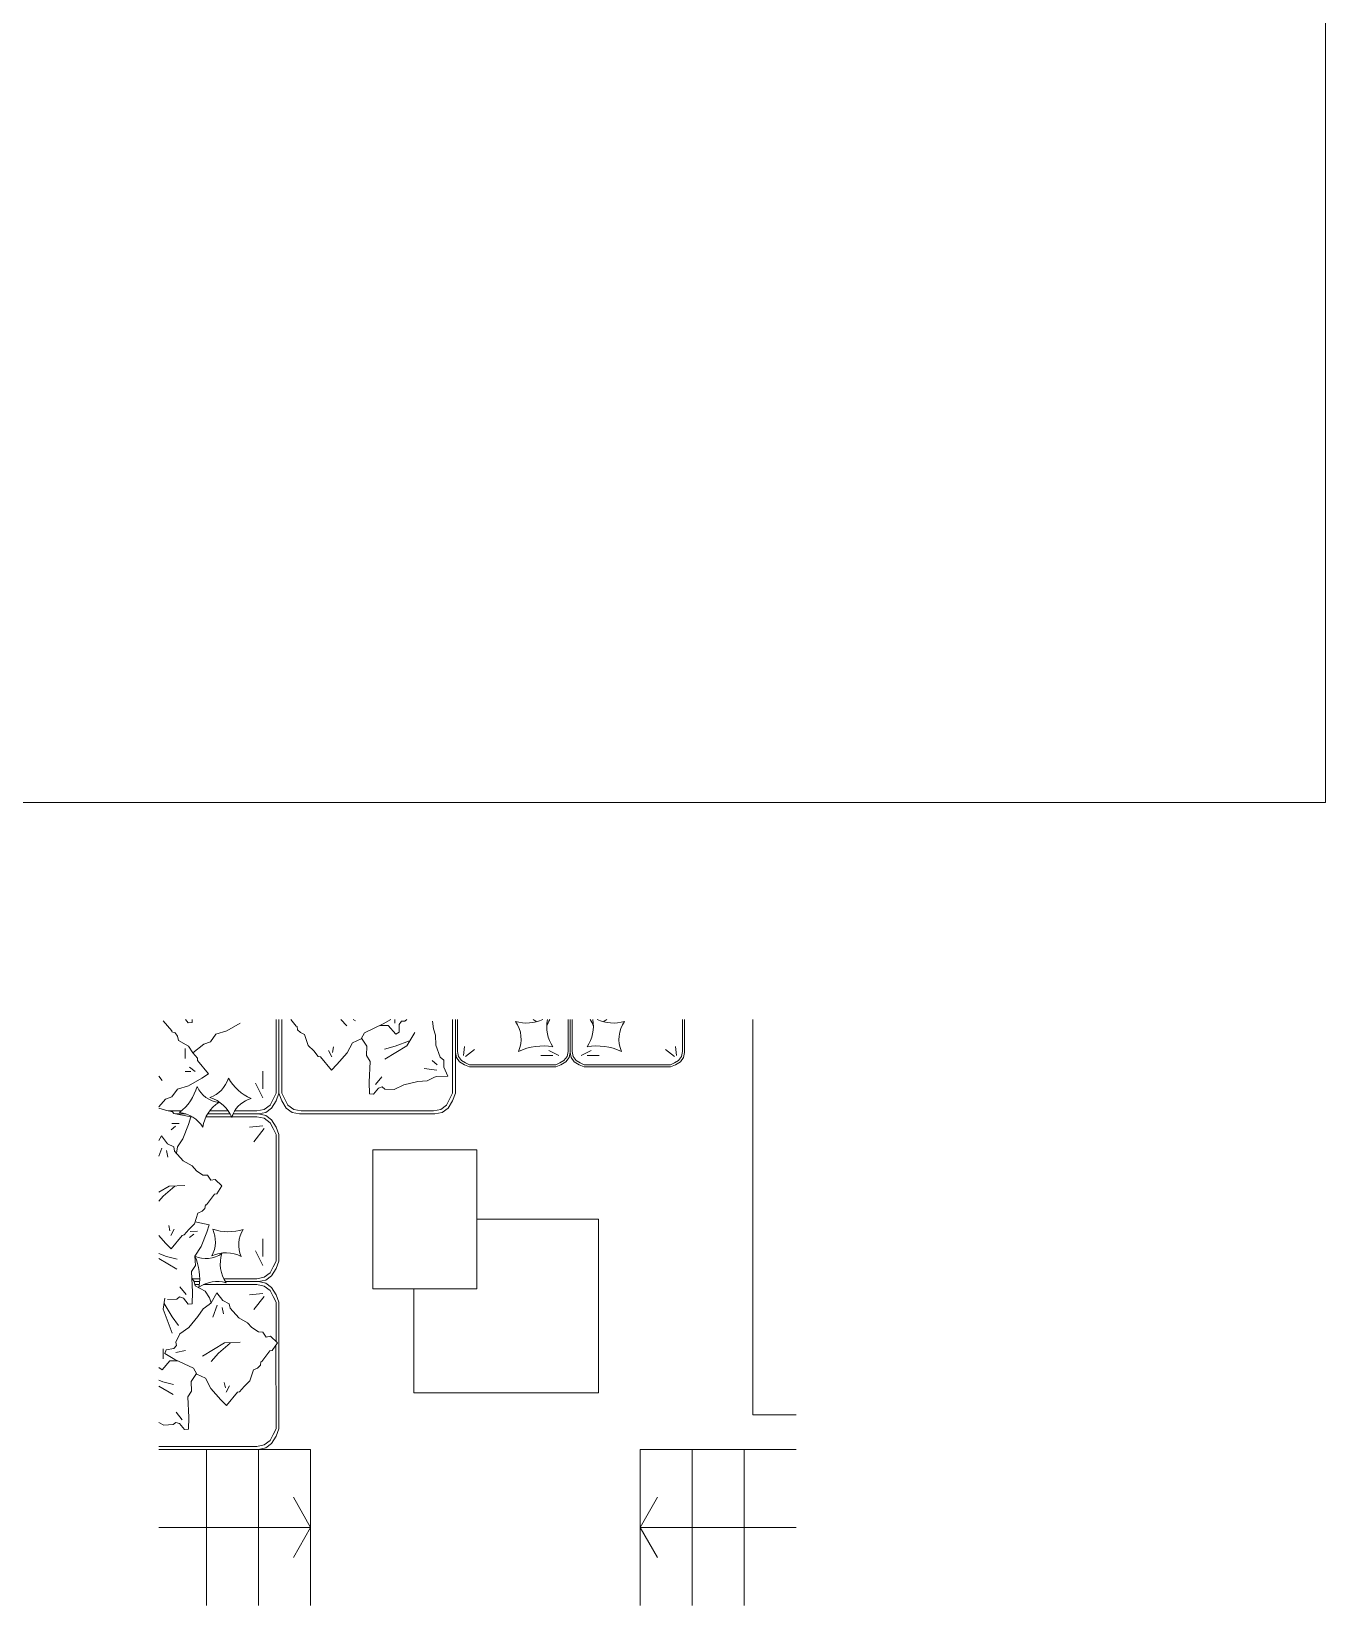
# Model space of a CAD drawing. Header units: millimetres. Extents: x 19901 to 56688, y 13732 to 29551.
# Drawn here: x 27506 to 28252, y 19085 to 19992 of the extents above; entities that cross this region are included whole.
import ezdxf

# ---------------------------------------------------------------- set-up
doc = ezdxf.new("R2010")
doc.units = ezdxf.units.MM
doc.layers.get('0').update_dxf_attribs({"lineweight": 18})
doc.layers.add('A-FURN', color=9, linetype='Continuous', lineweight=13)
doc.layers.add('PROIEZIONI', color=145, linetype='Continuous', lineweight=13)

msp = doc.modelspace()

# ---------------------------------------------------------------- linework, layer by layer
at = {"color": 1}
for p, q in [((27667.01, 19175.15), (27579.51, 19175.15)), ((27607.01, 19175.15), (27607.01, 19085.15)), ((27637.01, 19175.15), (27637.01, 19085.15)), ((27667.01, 19175.15), (27667.01, 19085.15)), ((27947.01, 19175.15), (27857.01, 19175.15)), ((27857.01, 19175.15), (27857.01, 19085.15)), ((27887.01, 19175.15), (27887.01, 19085.15)), ((27917.01, 19175.15), (27917.01, 19085.15))]:
    msp.add_line(p, q, dxfattribs=at)
at = {"layer": 'A-FURN'}
for p, q in [((27596.43, 19421.04), (27594.91, 19422.91)), ((27598.78, 19422.91), (27598.72, 19421.25)), ((27647.07, 19380.35), (27647.07, 19422.91)), ((27648.77, 19380.35), (27648.77, 19422.91)), ((27648.77, 19422.91), (27648.77, 19385.02)), ((27650.46, 19381.94), (27650.5, 19422.91)), ((27715.51, 19420.73), (27715.51, 19422.91)), ((27721.24, 19422), (27722.51, 19422.91)), ((27748.82, 19380.35), (27748.82, 19422.91)), ((27750.52, 19380.35), (27750.52, 19422.91)), ((27750.57, 19403.8), (27750.57, 19422.91)), ((27751.73, 19404.38), (27751.73, 19422.91)), ((27751.73, 19404.38), (27751.73, 19422.91)), ((27815.39, 19422.91), (27815.39, 19404.38)), ((27815.39, 19422.91), (27815.39, 19404.38)), ((27816.55, 19403.8), (27816.55, 19422.91)), ((27816.55, 19403.8), (27816.55, 19422.91)), ((27816.55, 19403.8), (27816.55, 19422.91)), ((27816.55, 19403.8), (27816.55, 19422.91)), ((27817.7, 19422.91), (27817.7, 19404.38)), ((27817.7, 19422.91), (27817.7, 19404.38)), ((27881.37, 19404.38), (27881.37, 19422.91)), ((27881.37, 19404.38), (27881.37, 19422.91)), ((27882.53, 19422.91), (27882.53, 19403.8)), ((27922.01, 19422.91), (27922.01, 19194.98)), ((27581.99, 19422.16), (27587.08, 19416.43)), ((27587.08, 19416.43), (27587.08, 19415.8)), ((27587.08, 19415.8), (27588.99, 19415.16)), ((27588.99, 19415.16), (27590.27, 19413.25)), ((27598.72, 19421.25), (27596.43, 19421.04)), ((27612.41, 19414.43), (27609.23, 19409.97)), ((27618.78, 19416.34), (27612.41, 19414.43)), ((27626.41, 19420.79), (27618.78, 19416.34)), ((27708.8, 19419.46), (27706.99, 19419.46)), ((27711.69, 19419.46), (27708.8, 19419.46)), ((27711.69, 19419.46), (27716.15, 19414.37)), ((27716.15, 19414.37), (27718.06, 19415.64)), ((27718.06, 19420.1), (27719.33, 19422)), ((27718.06, 19415.64), (27718.06, 19420.1)), ((27719.33, 19422), (27721.24, 19422)), ((27737.8, 19417.42), (27737.34, 19421.9)), ((27739.07, 19413.94), (27737.8, 19417.42)), ((27739.23, 19408.07), (27739.07, 19413.94)), ((27590.27, 19413.25), (27590.9, 19410.7)), ((27590.9, 19410.7), (27596.63, 19407.52)), ((27594.59, 19400.43), (27594.59, 19406.15)), ((27596.63, 19407.52), (27599.18, 19403.7)), ((27605.41, 19408.7), (27599.18, 19403.7)), ((27609.23, 19409.97), (27605.41, 19408.7)), ((27679.18, 19401.45), (27677.29, 19405.06)), ((27679.66, 19403.95), (27680.27, 19407.07)), ((27696.32, 19412.15), (27699.47, 19407.54)), ((27699.47, 19407.54), (27699.13, 19402.07)), ((27741.77, 19401.1), (27739.23, 19408.07)), ((27755.2, 19402.06), (27755.78, 19407.27)), ((27755.2, 19402.06), (27755.78, 19407.27)), ((27756.36, 19401.48), (27761.57, 19405.53)), ((27756.36, 19401.48), (27761.57, 19405.53)), ((27810.18, 19402.06), (27804.39, 19404.96)), ((27810.18, 19402.06), (27804.39, 19404.96)), ((27822.91, 19402.06), (27828.7, 19404.96)), ((27822.91, 19402.06), (27828.7, 19404.96)), ((27876.74, 19401.48), (27871.53, 19405.53)), ((27876.74, 19401.48), (27871.53, 19405.53)), ((27877.9, 19402.06), (27877.32, 19407.27)), ((27877.9, 19402.06), (27877.32, 19407.27)), ((27599.18, 19403.7), (27601.72, 19400.52)), ((27601.72, 19400.52), (27601.72, 19399.25)), ((27601.72, 19399.25), (27608.09, 19391.61)), ((27699.13, 19402.07), (27701.3, 19398.68)), ((27701.3, 19398.68), (27700.72, 19386.85)), ((27739.96, 19396.83), (27736.99, 19399.24)), ((27743.75, 19399.49), (27741.77, 19401.1)), ((27743.72, 19395.42), (27743.75, 19399.49)), ((27751.15, 19400.9), (27750.57, 19403.8)), ((27751.15, 19400.9), (27750.57, 19403.8)), ((27752.88, 19398.59), (27751.15, 19400.9)), ((27752.88, 19398.59), (27751.15, 19400.9)), ((27752.31, 19401.48), (27751.73, 19404.38)), ((27752.31, 19401.48), (27751.73, 19404.38)), ((27754.04, 19399.17), (27752.31, 19401.48)), ((27754.04, 19399.17), (27752.31, 19401.48)), ((27755.78, 19396.85), (27752.88, 19398.59)), ((27755.78, 19396.85), (27752.88, 19398.59)), ((27756.36, 19398.01), (27754.04, 19399.17)), ((27756.36, 19398.01), (27754.04, 19399.17)), ((27758.67, 19395.7), (27755.78, 19396.85)), ((27758.67, 19395.7), (27755.78, 19396.85)), ((27758.67, 19396.85), (27756.36, 19398.01)), ((27758.67, 19396.85), (27756.36, 19398.01)), ((27808.44, 19396.85), (27758.67, 19396.85)), ((27808.44, 19396.85), (27758.67, 19396.85)), ((27808.44, 19395.7), (27758.67, 19395.7)), ((27808.44, 19395.7), (27758.67, 19395.7)), ((27808.44, 19395.7), (27758.67, 19395.7)), ((27808.44, 19395.7), (27758.67, 19395.7)), ((27806.71, 19402.06), (27799.76, 19402.06)), ((27806.71, 19402.06), (27799.76, 19402.06)), ((27810.76, 19398.01), (27808.44, 19396.85)), ((27810.76, 19398.01), (27808.44, 19396.85)), ((27811.34, 19396.85), (27808.44, 19395.7)), ((27811.34, 19396.85), (27808.44, 19395.7)), ((27813.07, 19399.17), (27810.76, 19398.01)), ((27813.07, 19399.17), (27810.76, 19398.01)), ((27814.23, 19398.59), (27811.34, 19396.85)), ((27814.23, 19398.59), (27811.34, 19396.85)), ((27814.81, 19401.48), (27813.07, 19399.17)), ((27814.81, 19401.48), (27813.07, 19399.17)), ((27815.97, 19400.9), (27814.23, 19398.59)), ((27815.97, 19400.9), (27814.23, 19398.59)), ((27815.39, 19404.38), (27814.81, 19401.48)), ((27815.39, 19404.38), (27814.81, 19401.48)), ((27815.97, 19400.9), (27816.55, 19403.8)), ((27815.97, 19400.9), (27816.55, 19403.8)), ((27817.13, 19400.9), (27816.55, 19403.8)), ((27817.13, 19400.9), (27816.55, 19403.8)), ((27817.13, 19400.9), (27818.86, 19398.59)), ((27817.13, 19400.9), (27818.86, 19398.59)), ((27817.7, 19404.38), (27818.28, 19401.48)), ((27817.7, 19404.38), (27818.28, 19401.48)), ((27818.28, 19401.48), (27820.02, 19399.17)), ((27818.28, 19401.48), (27820.02, 19399.17)), ((27818.86, 19398.59), (27821.76, 19396.85)), ((27818.86, 19398.59), (27821.76, 19396.85)), ((27820.02, 19399.17), (27822.34, 19398.01)), ((27820.02, 19399.17), (27822.34, 19398.01)), ((27821.76, 19396.85), (27824.65, 19395.7)), ((27821.76, 19396.85), (27824.65, 19395.7)), ((27822.34, 19398.01), (27824.65, 19396.85)), ((27822.34, 19398.01), (27824.65, 19396.85)), ((27824.65, 19396.85), (27874.42, 19396.85)), ((27824.65, 19396.85), (27874.42, 19396.85)), ((27824.65, 19395.7), (27874.42, 19395.7)), ((27824.65, 19395.7), (27874.42, 19395.7)), ((27824.65, 19395.7), (27874.42, 19395.7)), ((27824.65, 19395.7), (27874.42, 19395.7)), ((27826.39, 19402.06), (27833.33, 19402.06)), ((27826.39, 19402.06), (27833.33, 19402.06)), ((27874.42, 19396.85), (27876.74, 19398.01)), ((27874.42, 19396.85), (27876.74, 19398.01)), ((27874.42, 19395.7), (27877.32, 19396.85)), ((27874.42, 19395.7), (27877.32, 19396.85)), ((27876.74, 19398.01), (27879.05, 19399.17)), ((27876.74, 19398.01), (27879.05, 19399.17)), ((27877.32, 19396.85), (27880.21, 19398.59)), ((27877.32, 19396.85), (27880.21, 19398.59)), ((27879.05, 19399.17), (27880.79, 19401.48)), ((27879.05, 19399.17), (27880.79, 19401.48)), ((27880.21, 19398.59), (27881.95, 19400.9)), ((27880.21, 19398.59), (27881.95, 19400.9)), ((27880.79, 19401.48), (27881.37, 19404.38)), ((27880.79, 19401.48), (27881.37, 19404.38)), ((27881.95, 19400.9), (27882.53, 19403.8)), ((27597.9, 19392.88), (27594.72, 19392.88)), ((27604.27, 19389.06), (27596.63, 19384.61)), ((27600.45, 19392.88), (27597.27, 19395.43)), ((27608.09, 19391.61), (27604.27, 19389.06)), ((27639.44, 19382.9), (27639.44, 19393.07)), ((27700.72, 19386.85), (27700.98, 19380.09)), ((27704.49, 19385.44), (27708.1, 19389.89)), ((27720.79, 19385.33), (27728.76, 19387.07)), ((27728.76, 19387.07), (27734.13, 19387.63)), ((27739.83, 19393.65), (27732.49, 19394.7)), ((27734.13, 19387.63), (27738.02, 19389.39)), ((27738.02, 19389.39), (27739.31, 19389.98)), ((27739.31, 19389.98), (27746.08, 19390.23)), ((27746.08, 19390.23), (27743.72, 19395.42)), ((27587.08, 19378.24), (27583.27, 19376.97)), ((27590.27, 19382.7), (27587.08, 19378.24)), ((27596.63, 19384.61), (27590.27, 19382.7)), ((27639.44, 19377.81), (27635.2, 19386.29)), ((27645.37, 19376.96), (27647.07, 19380.35)), ((27647.07, 19376.11), (27648.77, 19380.35)), ((27648.77, 19385.02), (27648.77, 19380.78)), ((27650.46, 19376.11), (27648.77, 19380.35)), ((27650.46, 19380.35), (27650.46, 19381.94)), ((27652.16, 19376.96), (27650.46, 19380.35)), ((27700.98, 19380.09), (27703.26, 19379.88)), ((27703.26, 19379.88), (27706.07, 19383.34)), ((27706.07, 19383.34), (27708.26, 19384.02)), ((27708.26, 19384.02), (27709.74, 19382.82)), ((27709.74, 19382.82), (27715.21, 19382.48)), ((27715.21, 19382.48), (27720.79, 19385.33)), ((27747.13, 19376.96), (27748.82, 19380.35)), ((27748.82, 19376.11), (27750.52, 19380.35)), ((27583.27, 19376.97), (27579.51, 19372.57)), ((27579.51, 19371.76), (27583.35, 19370.57)), ((27583.35, 19370.57), (27587.33, 19369.7)), ((27585.13, 19370.18), (27592.53, 19370.18)), ((27587.33, 19369.7), (27588.13, 19368.71)), ((27588.13, 19368.71), (27597.89, 19366.78)), ((27595.07, 19368.48), (27589.29, 19368.48)), ((27620.53, 19368.48), (27607.61, 19368.48)), ((27620.53, 19368.48), (27607.61, 19368.48)), ((27608.76, 19370.18), (27619.49, 19370.18)), ((27636.89, 19368.48), (27622.3, 19368.48)), ((27635.2, 19368.48), (27622.3, 19368.48)), ((27623.19, 19370.18), (27636.05, 19370.18)), ((27636.05, 19370.18), (27640.29, 19371.02)), ((27641.13, 19369.33), (27636.89, 19368.48)), ((27641.13, 19367.63), (27636.89, 19368.48)), ((27640.29, 19371.02), (27643.68, 19373.57)), ((27641.13, 19369.33), (27644.53, 19371.87)), ((27643.68, 19373.57), (27645.37, 19376.96)), ((27644.53, 19371.87), (27647.07, 19376.11)), ((27653, 19371.87), (27650.46, 19376.11)), ((27653.85, 19373.57), (27652.16, 19376.96)), ((27656.4, 19369.33), (27653, 19371.87)), ((27657.24, 19371.02), (27653.85, 19373.57)), ((27656.4, 19369.33), (27660.64, 19368.48)), ((27661.48, 19370.18), (27657.24, 19371.02)), ((27738.65, 19368.48), (27660.64, 19368.48)), ((27699.64, 19370.18), (27661.48, 19370.18)), ((27699.64, 19370.18), (27737.8, 19370.18)), ((27737.8, 19370.18), (27742.04, 19371.02)), ((27742.89, 19369.33), (27738.65, 19368.48)), ((27742.04, 19371.02), (27745.43, 19373.57)), ((27742.89, 19369.33), (27746.28, 19371.87)), ((27745.43, 19373.57), (27747.13, 19376.96)), ((27746.28, 19371.87), (27748.82, 19376.11)), ((27589.18, 19361.36), (27586.7, 19359.35)), ((27591.15, 19362.96), (27587.08, 19362.94)), ((27596.53, 19362.4), (27593.4, 19354.13)), ((27597.89, 19366.78), (27596.53, 19362.4)), ((27598.76, 19366.78), (27597.89, 19366.78)), ((27636.05, 19366.78), (27606.7, 19366.78)), ((27639.44, 19361.7), (27631.81, 19360.85)), ((27640.29, 19360), (27634.35, 19352.37)), ((27640.29, 19365.94), (27636.05, 19366.78)), ((27643.68, 19363.39), (27640.29, 19365.94)), ((27644.53, 19365.09), (27641.13, 19367.63)), ((27645.37, 19360), (27643.68, 19363.39)), ((27647.07, 19360.85), (27644.53, 19365.09)), ((27647.07, 19356.61), (27645.37, 19360)), ((27648.77, 19356.61), (27647.07, 19360.85)), ((27593.4, 19354.13), (27590.19, 19349.42)), ((27647.07, 19283.68), (27647.07, 19356.61)), ((27648.77, 19283.68), (27648.77, 19356.61)), ((27581.14, 19348.71), (27579.51, 19344.2)), ((27584.01, 19347.32), (27584.74, 19343.57)), ((27590.19, 19349.42), (27589.66, 19345.78)), ((27702.91, 19347.76), (27702.91, 19267.76)), ((27762.91, 19347.76), (27702.91, 19347.76)), ((27762.91, 19267.76), (27762.91, 19347.76)), ((27600.42, 19306.22), (27608.46, 19304.63)), ((27762.91, 19307.76), (27832.91, 19307.76)), ((27832.91, 19307.76), (27832.91, 19207.76)), ((27585.91, 19301), (27585.3, 19304.12)), ((27586.4, 19298.5), (27588.29, 19302.11)), ((27599.75, 19299.2), (27597.28, 19297.2)), ((27601.72, 19300.81), (27597.65, 19300.78)), ((27607.1, 19300.25), (27603.97, 19291.98)), ((27608.46, 19304.63), (27607.1, 19300.25)), ((27639.44, 19286.23), (27639.44, 19296.4)), ((27603.97, 19291.98), (27600.23, 19286.48)), ((27639.44, 19281.14), (27635.2, 19289.62)), ((27600.56, 19281.02), (27598.4, 19277.62)), ((27600.23, 19286.48), (27600.56, 19281.02)), ((27643.68, 19276.9), (27645.37, 19280.29)), ((27644.53, 19275.21), (27647.07, 19279.45)), ((27645.37, 19280.29), (27647.07, 19283.68)), ((27647.07, 19279.45), (27648.77, 19283.68)), ((27595.21, 19264.38), (27591.6, 19268.83)), ((27598.4, 19277.62), (27598.97, 19265.8)), ((27598.57, 19273.86), (27599.84, 19271.95)), ((27598.81, 19273.51), (27603.06, 19273.51)), ((27599.84, 19271.95), (27600.48, 19269.41)), ((27603, 19271.81), (27599.88, 19271.81)), ((27603, 19271.81), (27599.88, 19271.81)), ((27602.84, 19270.12), (27600.3, 19270.12)), ((27600.48, 19269.41), (27606.21, 19266.23)), ((27636.05, 19270.12), (27605.26, 19270.12)), ((27616.95, 19273.51), (27636.05, 19273.51)), ((27636.89, 19271.81), (27617.9, 19271.81)), ((27636.89, 19271.81), (27617.9, 19271.81)), ((27636.05, 19273.51), (27640.29, 19274.36)), ((27640.29, 19269.27), (27636.05, 19270.12)), ((27641.13, 19272.66), (27636.89, 19271.81)), ((27641.13, 19270.97), (27636.89, 19271.81)), ((27640.29, 19274.36), (27643.68, 19276.9)), ((27643.68, 19266.73), (27640.29, 19269.27)), ((27641.13, 19272.66), (27644.53, 19275.21)), ((27644.53, 19268.42), (27641.13, 19270.97)), ((27589.95, 19261.76), (27584.49, 19261.43)), ((27591.44, 19262.96), (27589.95, 19261.76)), ((27593.63, 19262.28), (27591.44, 19262.96)), ((27596.43, 19258.82), (27593.63, 19262.28)), ((27598.97, 19265.8), (27598.72, 19259.04)), ((27606.21, 19266.23), (27608.75, 19262.41)), ((27608.75, 19262.41), (27609.61, 19259.59)), ((27639.44, 19265.03), (27631.81, 19264.18)), ((27640.29, 19263.33), (27634.35, 19255.7)), ((27645.37, 19263.33), (27643.68, 19266.73)), ((27647.07, 19264.18), (27644.53, 19268.42)), ((27647.07, 19259.94), (27645.37, 19263.33)), ((27648.77, 19259.94), (27647.07, 19264.18)), ((27647.07, 19241.47), (27647.07, 19259.94)), ((27648.77, 19239.89), (27648.77, 19259.94)), ((27702.91, 19267.76), (27762.91, 19267.76)), ((27726.44, 19207.76), (27726.44, 19267.76)), ((27598.72, 19259.04), (27596.43, 19258.82)), ((27613.1, 19258.32), (27610.57, 19251.34)), ((27615.96, 19256.93), (27616.69, 19253.19)), ((27647.07, 19241.47), (27647.17, 19237.18)), ((27582.02, 19227.4), (27582.02, 19233.13)), ((27647.07, 19188.6), (27647.02, 19235.37)), ((27648.77, 19239.89), (27648.77, 19191.26)), ((27585.84, 19226.13), (27581.38, 19221.03)), ((27585.84, 19226.13), (27588.73, 19226.13)), ((27588.73, 19226.13), (27590.54, 19226.13)), ((27589.25, 19230.97), (27594.87, 19232.07)), ((27581.38, 19221.03), (27579.47, 19222.31)), ((27601.21, 19218.82), (27598.06, 19214.2)), ((27598.06, 19214.2), (27598.4, 19208.74)), ((27598.4, 19208.74), (27596.23, 19205.35)), ((27596.23, 19205.35), (27596.81, 19193.52)), ((27617.87, 19210.61), (27617.26, 19213.74)), ((27618.35, 19208.11), (27620.24, 19211.72)), ((27832.91, 19207.76), (27726.44, 19207.76)), ((27593.04, 19192.1), (27589.43, 19196.55)), ((27582.32, 19189.15), (27579.51, 19190.58)), ((27587.79, 19189.48), (27582.32, 19189.15)), ((27589.27, 19190.69), (27587.79, 19189.48)), ((27591.46, 19190.01), (27589.27, 19190.69)), ((27594.27, 19186.54), (27591.46, 19190.01)), ((27596.81, 19193.52), (27596.55, 19186.76)), ((27645.37, 19183.63), (27647.07, 19187.02)), ((27647.07, 19187.02), (27647.07, 19188.6)), ((27647.07, 19182.78), (27648.77, 19187.02)), ((27648.77, 19191.26), (27648.77, 19187.02)), ((27947.01, 19194.98), (27922.01, 19194.98)), ((27596.55, 19186.76), (27594.27, 19186.54)), ((27640.29, 19177.69), (27643.68, 19180.23)), ((27641.13, 19175.99), (27644.53, 19178.54)), ((27643.68, 19180.23), (27645.37, 19183.63)), ((27644.53, 19178.54), (27647.07, 19182.78)), ((27597.89, 19176.84), (27579.51, 19176.84)), ((27579.51, 19175.15), (27636.89, 19175.15)), ((27597.89, 19176.84), (27636.05, 19176.84)), ((27636.05, 19176.84), (27640.29, 19177.69)), ((27641.13, 19175.99), (27636.89, 19175.15))]:
    msp.add_line(p, q, dxfattribs=at)
for points in [[(23218.02, 20899.51), (28252.09, 20899.51), (28252.09, 19547.87), (23218.02, 19547.87)], [(27636.4, 19222.01), (27634.02, 19220.9), (27631.99, 19214.67), (27628.73, 19211.43), (27626.09, 19208.33), (27624.85, 19208.08), (27618.57, 19200.37), (27615.34, 19203.63), (27609.5, 19210.28), (27606.41, 19216.16), (27601.43, 19218.43), (27599.44, 19221.93), (27588.73, 19226.98), (27582.88, 19230.38), (27583.77, 19232.49), (27588.14, 19233.35), (27589.77, 19234.96), (27589.4, 19236.84), (27591.67, 19241.82), (27596.81, 19245.41), (27602.08, 19251.63), (27605.1, 19256.11), (27608.48, 19258.72), (27609.61, 19259.59), (27613.01, 19265.44), (27616.48, 19260.93), (27620.09, 19259.04), (27620.58, 19256.54), (27625.55, 19251.02), (27630.65, 19248.13), (27633.13, 19245.37), (27636.87, 19242.85), (27639.49, 19242.72), (27641.35, 19239.84), (27643.85, 19240.32), (27647.82, 19236.56), (27644.81, 19232.08), (27643.56, 19231.84), (27638.91, 19225.74), (27638.28, 19225.62), (27638.03, 19223.62)]]:
    msp.add_lwpolyline(points, close=True, dxfattribs=at)
for points in [[(27655.69, 19422.91), (27658.62, 19419.08), (27659.25, 19418.95), (27659.5, 19416.96), (27661.14, 19415.34), (27663.51, 19414.23), (27665.54, 19408), (27668.8, 19404.77), (27671.44, 19401.66), (27672.69, 19401.42), (27678.96, 19393.71), (27682.19, 19396.97), (27688.03, 19403.61), (27691.12, 19409.49), (27696.1, 19411.76), (27698.09, 19415.27), (27708.8, 19420.31), (27713.28, 19422.91)], [(27684.49, 19422.91), (27687.83, 19419.21)], [(27691.6, 19422.91), (27692.94, 19422.11)], [(27727.15, 19415.41), (27722.53, 19407.68), (27709.76, 19400.01)], [(27724.04, 19410.56), (27715.77, 19407.43), (27709.6, 19405.88)], [(27579.51, 19390.25), (27581.36, 19387.79)], [(27579.51, 19353.17), (27581.05, 19355.82), (27584.53, 19351.31), (27588.14, 19349.42), (27588.63, 19346.92), (27593.59, 19341.41), (27598.7, 19338.51), (27601.18, 19335.76), (27604.91, 19333.24), (27607.53, 19333.1), (27609.39, 19330.22), (27611.89, 19330.71), (27615.87, 19326.95), (27612.85, 19322.47), (27611.6, 19322.22), (27606.96, 19316.13), (27606.33, 19316.01), (27606.07, 19314.01), (27604.44, 19312.4), (27602.06, 19311.28), (27600.04, 19305.05), (27596.78, 19301.82), (27594.14, 19298.71), (27592.89, 19298.47), (27586.61, 19290.76), (27583.38, 19294.02), (27579.51, 19298.43)], [(27594.4, 19327.3), (27585.41, 19326.84), (27579.51, 19323.29)], [(27588.66, 19326.83), (27582.01, 19320.99), (27579.51, 19318.22)], [(27579.51, 19288.04), (27583.93, 19286.38), (27590.1, 19284.83)], [(27579.51, 19285.22), (27589.94, 19278.96)], [(27582.9, 19262.23), (27582.02, 19256.04), (27587.11, 19242.04)], [(27582.66, 19259.22), (27587.11, 19251.59), (27590.93, 19246.49)], [(27626.35, 19236.91), (27617.36, 19236.45), (27604.6, 19228.78)], [(27620.61, 19236.44), (27613.97, 19230.6), (27609.7, 19225.88)], [(27579.51, 19214.95), (27581.76, 19214.1), (27587.93, 19212.55)], [(27579.51, 19211.64), (27587.77, 19206.68)]]:
    msp.add_lwpolyline(points, dxfattribs=at)
at = {"layer": 'A-FURN', "linetype": 'Continuous'}
for centre, radius, start, end in [((27791.56, 19442.79), 21.96, 253.07031, 295.16958), ((27784.3, 19405.24), 20.85, 51.61024, 57.97439), ((27823.94, 19418.92), 20.85, 168.94934, 214.36374), ((27823.95, 19412.07), 21.96, 150.40102, 161.76387), ((27823.95, 19412.07), 21.96, 150.40102, 161.76387), ((27809.15, 19418.92), 20.85, 325.63626, 11.05066), ((27809.15, 19412.07), 21.96, 18.23613, 29.59898), ((27809.15, 19412.07), 21.96, 18.23613, 29.59898), ((27841.54, 19442.79), 21.96, 244.83042, 286.92969), ((27848.79, 19405.24), 20.85, 122.02561, 128.38976), ((27770.74, 19411.65), 17.62, 336.07752, 35.09861), ((27770.74, 19411.65), 17.62, 336.07752, 35.09861), ((27862.35, 19411.65), 17.62, 144.90139, 203.92248), ((27862.35, 19411.65), 17.62, 144.90139, 203.92248), ((27800.96, 19374.53), 33.13, 79.97172, 115.20925), ((27800.96, 19374.53), 33.13, 79.97172, 115.20925), ((27832.13, 19374.53), 33.13, 64.79075, 100.02828), ((27832.13, 19374.53), 33.13, 64.79075, 100.02828), ((27602.8, 19394.44), 17.67, 290.51052, 342.27786), ((27644.2, 19403.19), 28.35, 209.89661, 246.02713), ((27572.95, 19392.62), 29.79, 308.46426, 343.70179), ((27615.95, 19390.85), 15.85, 204.57006, 263.59115), ((27603.2, 19359.01), 19.75, 21.86923, 72.95577), ((27589.14, 19350.69), 18.75, 32.62857, 82.85627), ((27624.52, 19358.28), 19.75, 121.56285, 172.64931), ((27636.75, 19361.97), 15.85, 155.76086, 163.89752), ((27636.75, 19361.97), 15.85, 104.87631, 155.76086), ((27594.43, 19294.94), 17.67, 332.01798, 23.78532), ((27619.63, 19328.93), 28.35, 251.40408, 287.53459), ((27641.37, 19293.13), 15.85, 146.38377, 205.40499), ((27606.66, 19300.97), 15.85, 246.07752, 305.09861), ((27618.2, 19268.68), 19.75, 63.3767, 114.46323), ((27634.66, 19282.25), 19.75, 163.07031, 214.15678), ((27573.28, 19273.8), 29.79, 349.97172, 25.20925), ((27613.19, 19253.13), 18.75, 74.13603, 124.36374)]:
    msp.add_arc(centre, radius, start, end, dxfattribs=at)
at = {"layer": 'PROIEZIONI'}
for p, q in [((27667.01, 19130.15), (27657.12, 19147.53)), ((27857.01, 19130.15), (27866.91, 19147.53)), ((27667.01, 19130.15), (27579.51, 19130.15)), ((27667.01, 19130.15), (27657.12, 19112.77)), ((27857.01, 19130.15), (27866.91, 19112.77)), ((27857.01, 19130.15), (27947.01, 19130.15))]:
    msp.add_line(p, q, dxfattribs=at)

doc.saveas('drawing.dxf')
